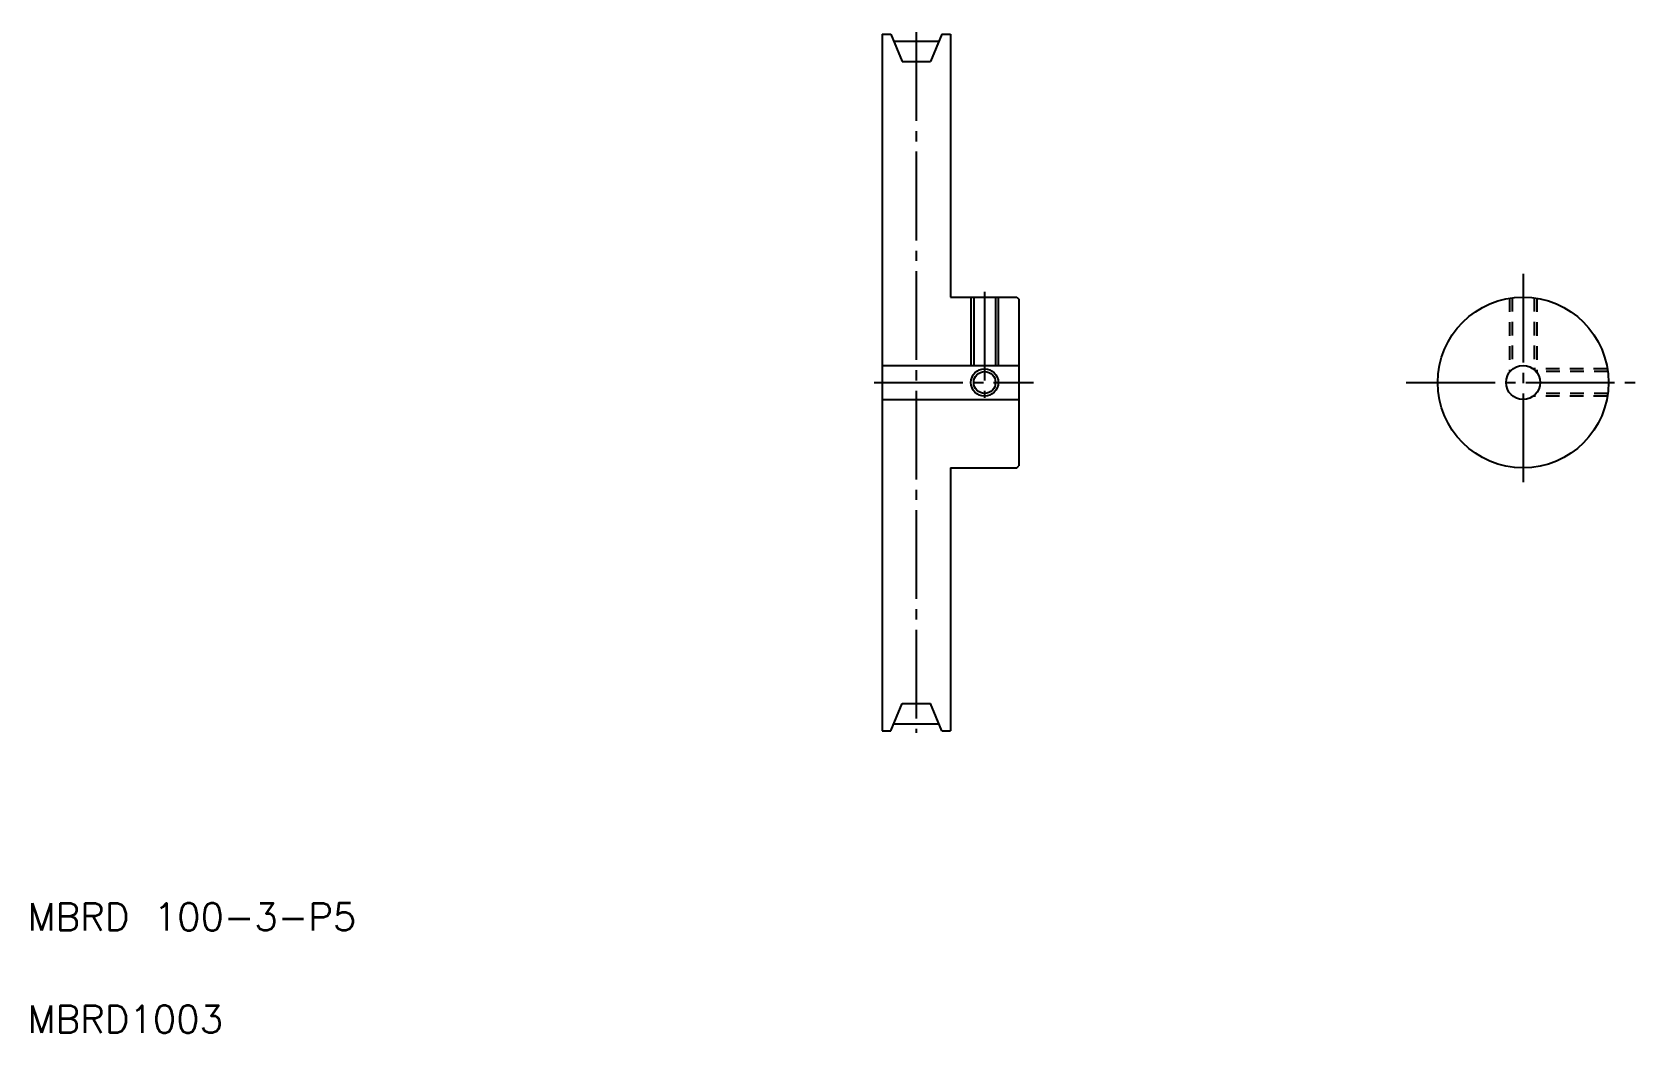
# Model space of a CAD drawing. Extents: x 11 to 246, y 10 to 157.
import ezdxf

# ---------------------------------------------------------------- set-up
doc = ezdxf.new("R2010")
doc.units = 0
doc.linetypes.add('CENTER', pattern=[17.5, 13, -1.5, 1.5, -1.5])
doc.linetypes.add('DASHED', pattern=[3.5, 2, -1.5])
doc.layers.get('0').update_dxf_attribs({"linetype": 'CONTINUOUS'})
doc.layers.add('CENTER', color=1, linetype='CENTER')
doc.styles.get("Standard").update_dxf_attribs({"font": 'txt.shx', "bigfont": '@extfont2.shx'})

msp = doc.modelspace()

# ---------------------------------------------------------------- linework, layer by layer
at = {"color": 7, "linetype": 'CONTINUOUS'}
for p, q in [((135.12, 156.23), (135.12, 54.23)), ((135.12, 156.23), (136.41, 156.23)), ((136.41, 156.23), (138.07, 152.23)), ((143.84, 156.23), (142.18, 152.23)), ((143.84, 156.23), (145.12, 156.23)), ((145.12, 156.23), (145.12, 117.73)), ((138.07, 152.23), (142.18, 152.23)), ((145.12, 117.73), (154.82, 117.73)), ((148.52, 117.73), (148.52, 107.73)), ((151.72, 117.73), (151.72, 107.73)), ((154.82, 117.73), (155.12, 117.43)), ((155.12, 117.43), (155.12, 93.03)), ((135.12, 107.73), (155.12, 107.73)), ((135.12, 102.73), (155.12, 102.73)), ((145.12, 92.73), (154.82, 92.73)), ((145.12, 92.73), (145.12, 54.23)), ((154.82, 92.73), (155.12, 93.03)), ((136.41, 54.23), (138.07, 58.23)), ((138.07, 58.23), (142.18, 58.23)), ((143.84, 54.23), (142.18, 58.23)), ((135.12, 54.23), (136.41, 54.23)), ((143.84, 54.23), (145.12, 54.23))]:
    msp.add_line(p, q, dxfattribs=at)
at = {"color": 3, "linetype": 'CONTINUOUS'}
for p, q in [((148.12, 117.73), (148.12, 107.73)), ((152.12, 117.73), (152.12, 107.73))]:
    msp.add_line(p, q, dxfattribs=at)
at = {"color": 3, "linetype": 'DASHED'}
for p, q in [((226.95, 117.57), (226.95, 106.73)), ((227.35, 117.63), (227.35, 107.15)), ((230.55, 117.63), (230.55, 107.15)), ((230.95, 117.57), (230.95, 106.73)), ((241.28, 107.23), (230.45, 107.23)), ((241.34, 106.83), (230.87, 106.83)), ((241.34, 103.63), (230.87, 103.63)), ((241.28, 103.23), (230.45, 103.23))]:
    msp.add_line(p, q, dxfattribs=at)
at = {"color": 7, "linetype": 'CONTINUOUS'}
for centre, radius in [((228.95, 105.23), 12.5), ((150.12, 105.23), 1.6), ((228.95, 105.23), 2.5)]:
    msp.add_circle(centre, radius, dxfattribs=at)
at = {"color": 3, "linetype": 'CONTINUOUS'}
msp.add_circle((150.12, 105.23), 2, dxfattribs=at)
at = {"layer": 'CENTER', "color": 1, "linetype": 'CENTER'}
for p, q in [((140.12, 156.53), (140.12, 53.93)), ((136.82, 155.23), (143.42, 155.23)), ((228.95, 121.14), (228.95, 89.32)), ((150.12, 118.51), (150.12, 102.96)), ((133.94, 105.23), (157.3, 105.23)), ((211.85, 105.23), (246.04, 105.23)), ((136.82, 55.23), (143.42, 55.23))]:
    msp.add_line(p, q, dxfattribs=at)

# ---------------------------------------------------------------- texts
at = {"color": 7, "linetype": 'CONTINUOUS'}
for s, p in [('MBRD 100-3-P5', (10, 25)), ('MBRD1003', (10, 10))]:
    msp.add_text(s, height=4, dxfattribs=at).set_placement(p)

doc.saveas('drawing.dxf')
